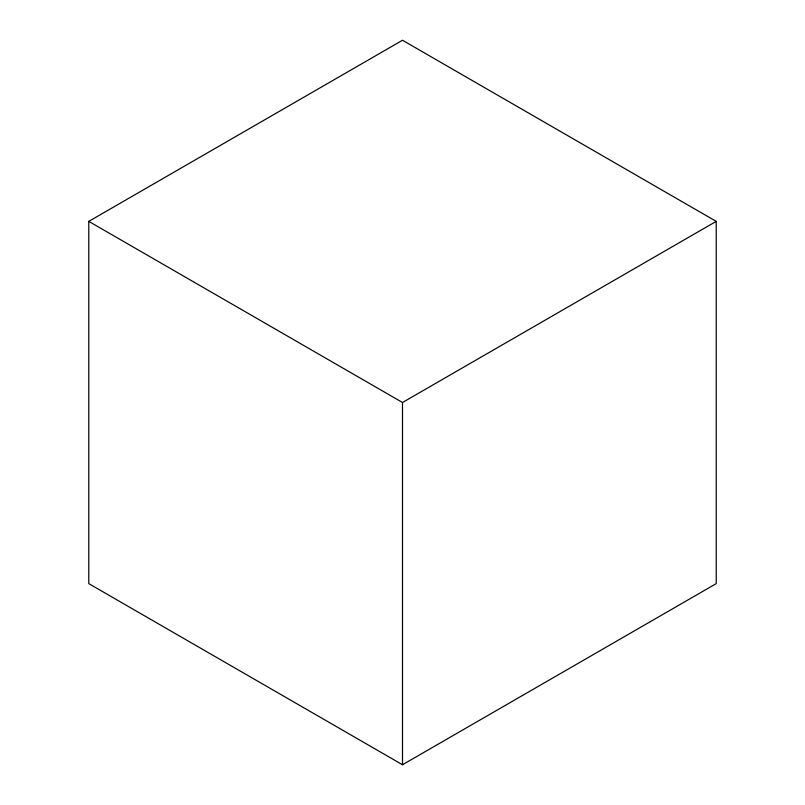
<?xml version="1.0" encoding="UTF-8"?>
<svg xmlns="http://www.w3.org/2000/svg" width="805" height="805" viewBox="0 0 805 805"><rect width="100%" height="100%" fill="white"/><g stroke="black" fill="none" stroke-linecap="round" stroke-linejoin="round"><path stroke-width="1.21" d="M88.781 221.375L402.5 40.25L716.219 221.375L716.219 583.625L402.5 764.75L88.781 583.625L88.781 221.375L402.5 402.5L716.219 221.375M402.5 402.5L402.5 764.75"/></g></svg>
